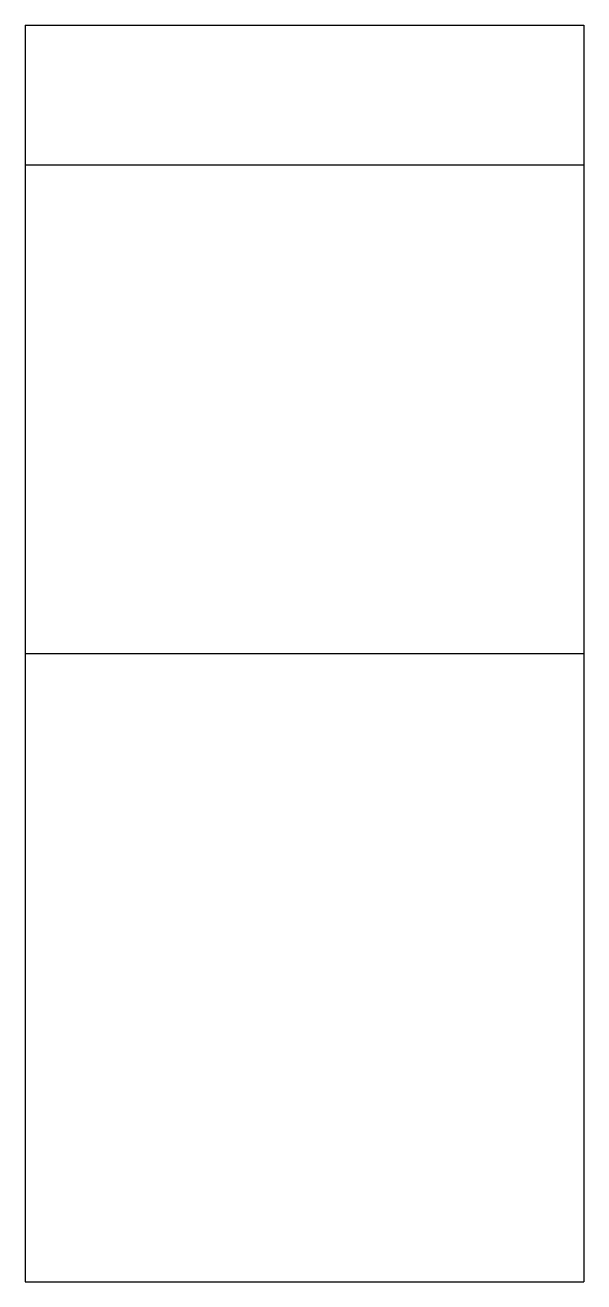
# Model space of a CAD drawing. Header units: millimetres. Extents: x -10140 to 28592, y 169 to 14599.
# Drawn here: x 3273.5 to 3297.5, y 168.6 to 222.6 of the extents above; entities that cross this region are included whole.
import ezdxf

# ---------------------------------------------------------------- set-up
doc = ezdxf.new("R2010")
doc.units = ezdxf.units.MM
doc.header["$LTSCALE"] = 0.2

msp = doc.modelspace()

# ---------------------------------------------------------------- linework, layer by layer
at = {"linetype": 'Continuous'}
for p, q in [((3273.507, 222.601), (3273.507, 168.638)), ((3273.507, 222.601), (3297.507, 222.601)), ((3273.507, 222.601), (3273.507, 216.601)), ((3297.507, 222.601), (3297.507, 168.638)), ((3273.507, 216.601), (3297.507, 216.601)), ((3273.507, 195.62), (3297.507, 195.62)), ((3273.507, 168.638), (3297.507, 168.638))]:
    msp.add_line(p, q, dxfattribs=at)

doc.saveas('drawing.dxf')
